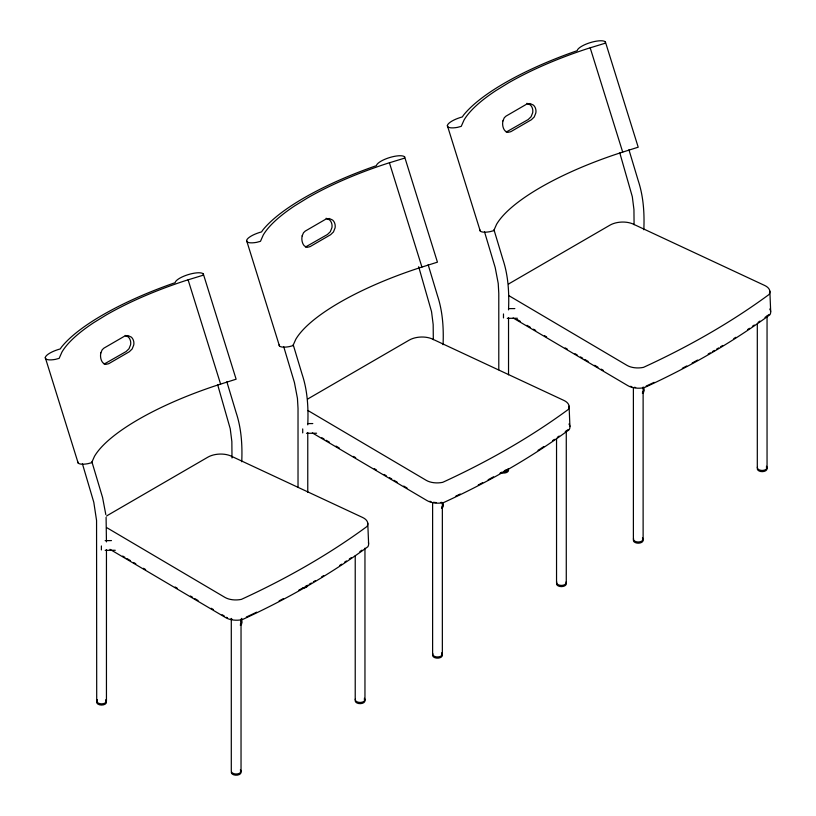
<?xml version="1.0" encoding="UTF-8"?>
<svg xmlns="http://www.w3.org/2000/svg" width="816" height="816" viewBox="0 0 816 816"><rect width="100%" height="100%" fill="white"/><g stroke="black" fill="none" stroke-linecap="round" stroke-linejoin="round"><path stroke-width="1.22" d="M101.388 549.933L101.388 545.955M302.705 432.888L302.705 428.91M503.482 317.924L503.482 313.946M77.806 461.917A14.984 4.447 -17.3 0 0 87.893 463.682L91.637 462.703L94.472 456.348A153.653 45.574 -17.3 0 1 218.351 384.826L236.12 379.205L203.327 273.962A14.902 4.417 -17.3 0 0 188.139 274.645A14.902 4.417 -17.3 0 0 175.114 282.713L173.369 283.285A157.723 46.777 -17.3 0 0 61.547 347.035L60.221 348.952A14.984 4.447 -17.3 0 0 45.492 356.949A14.984 4.447 -17.3 0 0 55.376 359.377L59.16 358.357L61.955 352.043A153.653 45.574 -17.3 0 1 93.728 322.667L106.141 315.027A153.653 45.574 -17.3 0 1 185.834 280.52L203.082 275.237L203.327 273.962M279.123 344.872A14.984 4.447 -17.3 0 0 289.211 346.637L292.954 345.658L295.79 339.303A153.653 45.574 -17.3 0 1 419.669 267.781L437.437 262.16L404.644 156.917A14.902 4.417 -17.3 0 0 389.456 157.61A14.902 4.417 -17.3 0 0 376.431 165.668L374.687 166.25A157.723 46.777 -17.3 0 0 262.864 230L261.538 231.907A14.984 4.447 -17.3 0 0 246.809 239.904A14.984 4.447 -17.3 0 0 256.693 242.332L260.477 241.312L263.272 234.998A153.653 45.574 -17.3 0 1 295.045 205.632L307.459 197.982A153.653 45.574 -17.3 0 1 387.151 163.475L404.399 158.192L404.644 156.917M359.866 551.626L361.896 550.168M565.243 431.664L568.283 429.471M765 317.434L769.049 314.507M646.139 386.09L654.146 382.347M246.34 617.029L253.205 613.816A725.608 400.574 -2.3 0 0 256.642 612.163M506.155 132.1L528.207 119.524L531.073 116.759L532.705 112.669A8.415 7.13 -77.7 0 0 530.288 104.897L526.881 103.306M305.388 247.075L327.44 234.488L330.307 231.724L331.939 227.633A8.415 7.13 -77.7 0 0 329.521 219.861L326.104 218.27M104.071 364.109L126.123 351.533L128.989 348.769L130.621 344.668A8.415 7.13 -77.7 0 0 128.204 336.906L125.134 335.417M642.641 387.386L643.844 387.161M240.557 619.395L241.76 619.171M508.49 308.621L514.845 308.591M507.256 318.332L517.375 318.271M307.724 423.596L312.803 423.565M306.49 433.296L316.598 433.235M105.142 540.641L111.486 540.6M105.172 550.331L115.28 550.28M517.14 319.515L520.414 321.453M526.963 325.319L530.247 327.257M533.521 329.195L535.704 330.48M544.445 335.641L546.628 336.926M565.202 347.881L567.385 349.177M575.035 353.685L577.218 354.98M580.492 356.908L582.685 358.204M584.868 359.489L588.142 361.427M594.701 365.293L597.975 367.231M601.249 369.158L603.432 370.454M513.131 317.965L627.851 385.662A15.565 8.599 -2.3 0 0 644.303 387.641A726.577 401.115 -2.3 0 0 769.937 314.731A15.565 8.599 -2.3 0 0 769.733 309.04M321.83 437.713L324.013 438.998M326.196 440.283L329.48 442.221M336.029 446.087L339.303 448.025M353.512 456.409L355.694 457.694M374.269 468.649L376.451 469.945M384.101 474.453L386.284 475.748M389.558 477.676L391.741 478.972M393.924 480.257L397.208 482.195M403.757 486.061L407.041 487.999M312.365 432.929L427.084 500.626A15.565 8.599 -2.3 0 0 443.527 502.605A726.577 401.115 -2.3 0 0 569.17 429.695A15.565 8.599 -2.3 0 0 568.966 424.004M122.696 556.043L124.879 557.328M127.072 558.613L130.346 560.551M133.62 562.489L135.803 563.774M143.453 568.293L145.636 569.578M175.134 586.979L177.317 588.275M190.424 596.006L192.607 597.302M194.8 598.587L198.074 600.525M211.181 608.257L213.364 609.552M222.105 614.703L224.288 615.998M109.956 549.321L225.767 617.671A15.565 8.599 -2.3 0 0 242.209 619.65A726.577 401.115 -2.3 0 0 367.853 546.74A15.565 8.599 -2.3 0 0 368.424 542.63M605.411 41.953L605.166 43.228L587.928 48.511A153.653 45.574 -17.3 0 0 508.235 83.018L495.812 90.668A153.653 45.574 -17.3 0 0 464.039 120.034L461.244 126.347L457.46 127.367A14.984 4.447 -17.3 0 1 447.576 124.94A14.984 4.447 -17.3 0 1 462.305 116.943L463.631 115.036A157.723 46.777 -17.3 0 1 575.453 51.286L577.198 50.704A14.902 4.417 -17.3 0 1 590.223 42.636A14.902 4.417 -17.3 0 1 605.411 41.953L638.204 147.196L620.435 152.816A153.653 45.574 -17.3 0 0 496.556 224.339L493.762 230.653L489.977 231.673A14.984 4.447 -17.3 0 1 479.89 229.908M590.182 47.818L622.7 152.123M447.372 125.603L480.236 231.02M389.416 162.782L421.933 267.087M246.605 240.567L279.46 345.984M188.098 279.827L220.616 384.132M45.288 357.612L78.142 463.019M628.942 149.777L638.183 180.52C643.457 196.35 644.548 213.18 643.824 229.745M619.803 152.929L632.318 196.717L633.94 209.579L634.083 224.696M493.996 229.826L502.891 259.396C508.327 275.624 509.255 292.903 508.531 309.886M484.51 231.795L495.21 267.597L498.219 283.387L498.79 293.383L498.79 369.76M428.165 264.741L437.417 295.484C442.69 311.314 443.782 328.144 443.057 344.709M418.679 266.71L431.552 311.681L433.174 324.544L433.316 339.66M293.23 344.791L302.124 374.36C307.561 390.589 308.489 407.867 307.765 424.85M283.744 346.759L294.443 382.561L297.442 398.351L298.024 408.347L298.024 487.274M226.848 381.786L236.099 412.529C241.373 428.359 242.464 445.179 241.74 461.754M217.719 384.928L230.234 428.726L231.856 441.589L231.999 457.98M91.912 461.836L102.581 497.536L105.815 514.6M82.426 463.804L93.799 502.289L96.563 520.455L96.706 701.056M106.09 517.344L106.447 541.895M769.855 291.159L770.681 311.437M569.089 406.123L569.915 426.401M367.771 523.168L368.597 543.446M767.05 316.139L767.05 467.639M757.309 323.779L757.309 467.639M643.824 387.641L643.824 390.181M643.12 387.692L643.12 539.192M633.389 387.692L633.389 539.192M566.273 431.103L566.273 582.604M556.543 438.743L556.543 582.604M508.531 317.526L508.531 374.83M443.057 502.605L443.057 505.145M442.354 502.656L442.354 654.157M432.613 502.656L432.613 654.157M364.956 548.148L364.956 699.649M355.225 555.788L355.225 699.649M307.765 432.49L307.765 492.344M241.74 618.365L241.74 622.19M241.036 619.691L241.036 771.202M231.295 618.426L231.295 771.202A4.865 2.815 0 0 0 237.425 773.915A4.865 2.815 0 0 0 240.383 769.794M106.447 549.535L106.447 701.056M241.087 621.976A4.865 2.815 0 0 1 240.312 625.372M105.794 700.842A4.865 2.815 0 0 1 101.572 705.065A4.865 2.815 0 0 1 97.359 700.842M240.383 770.987A4.865 2.815 0 0 1 237.425 775.108A4.865 2.815 0 0 1 231.295 772.385M364.313 698.241A4.865 2.815 0 0 1 360.723 702.433A4.865 2.815 0 0 1 355.388 698.924M364.313 699.434A4.865 2.815 0 0 1 360.723 703.627A4.865 2.815 0 0 1 355.388 700.118M241.087 620.782A4.865 2.815 0 0 1 240.312 624.179M105.794 699.649A4.865 2.815 0 0 1 101.572 703.871A4.865 2.815 0 0 1 97.359 699.649M106.57 527.513A17.034 9.404 -2.3 0 0 108.038 528.401L224.941 597.394A15.565 8.599 -2.3 0 0 241.393 599.372A726.577 401.115 -2.3 0 0 367.027 526.463A15.565 8.599 -2.3 0 0 362.63 517.487L231.958 456.491A17.034 9.404 -2.3 0 0 207.876 457.164L108.049 515.09A17.034 9.404 -2.3 0 0 106.58 516.059M232.244 619.303A14.606 8.058 -2.3 0 1 230.948 619.038M227.48 617.814A14.606 8.058 -2.3 0 1 226.481 617.284M351.237 557.695A725.608 400.574 -2.3 0 1 349.33 559.001M346.443 560.949A725.608 400.574 -2.3 0 1 344.515 562.244M341.598 564.182A725.608 400.574 -2.3 0 1 339.64 565.468M323.677 575.606A725.608 400.574 -2.3 0 1 321.637 576.851M315.476 580.574A725.608 400.574 -2.3 0 1 313.405 581.798M311.335 583.022A725.608 400.574 -2.3 0 1 309.244 584.246M305.041 586.673A725.608 400.574 -2.3 0 0 307.142 585.46A4.865 2.815 0 0 1 306.337 586.01M302.93 587.877A725.608 400.574 -2.3 0 1 298.676 590.284M283.529 598.546A725.608 400.574 -2.3 0 1 279.133 600.862M643.661 390.65A4.865 2.815 0 0 1 642.396 393.363M642.467 537.785A4.865 2.815 0 0 1 638.887 541.977A4.865 2.815 0 0 1 633.553 538.458M642.467 538.978A4.865 2.815 0 0 1 638.887 543.17A4.865 2.815 0 0 1 633.553 539.651M766.397 466.242A4.865 2.815 0 0 1 762.817 470.434A4.865 2.815 0 0 1 757.472 466.915M766.397 467.425A4.865 2.815 0 0 1 762.817 471.617A4.865 2.815 0 0 1 757.472 468.109M643.661 389.456A4.865 2.815 0 0 1 642.396 392.17M507.878 468.843A4.865 2.815 0 0 1 507.103 472.229A4.865 2.815 0 0 1 501.228 472.678M508.531 469.057A4.865 2.815 0 0 1 503.656 471.862M508.654 295.514A17.034 9.404 -2.3 0 0 510.122 296.392L627.025 365.384A15.565 8.599 -2.3 0 0 643.477 367.363A726.577 401.115 -2.3 0 0 769.111 294.454A15.565 8.599 -2.3 0 0 764.714 285.488L634.042 224.482A17.034 9.404 -2.3 0 0 609.96 225.155L510.133 283.081A17.034 9.404 -2.3 0 0 508.664 284.05M635.674 387.498A14.606 8.058 -2.3 0 1 634.328 387.304M631.808 386.692A14.606 8.058 -2.3 0 1 630.646 386.284M759.931 321.086A725.608 400.574 -2.3 0 1 758.054 322.402M754.27 325.033A725.608 400.574 -2.3 0 1 752.362 326.339M749.496 328.297A725.608 400.574 -2.3 0 1 747.568 329.593M735.808 337.294A725.608 400.574 -2.3 0 1 733.819 338.569M722.701 345.464A725.608 400.574 -2.3 0 1 720.661 346.708M718.6 347.942A725.608 400.574 -2.3 0 1 716.53 349.177M714.459 350.411A725.608 400.574 -2.3 0 1 712.378 351.625M710.277 352.849A725.608 400.574 -2.3 0 1 708.176 354.062M697.547 360.07A725.608 400.574 -2.3 0 1 692.152 363.028M686.715 365.956A725.608 400.574 -2.3 0 1 682.319 368.281M442.884 505.614A4.865 2.815 0 0 1 441.629 508.327M441.701 652.749A4.865 2.815 0 0 1 438.121 656.941A4.865 2.815 0 0 1 432.786 653.432M441.701 653.942A4.865 2.815 0 0 1 438.121 658.135A4.865 2.815 0 0 1 432.786 654.626M566.11 581.879A4.865 2.815 0 0 1 561.408 585.419A4.865 2.815 0 0 1 556.706 581.879M566.11 583.073A4.865 2.815 0 0 1 561.408 586.612A4.865 2.815 0 0 1 556.706 583.073M442.884 504.421A4.865 2.815 0 0 1 441.629 507.134M307.765 585.215A4.865 2.815 0 0 1 302.889 588.02M307.887 410.479A17.034 9.404 -2.3 0 0 309.356 411.356L426.258 480.349A15.565 8.599 -2.3 0 0 442.711 482.327A726.577 401.115 -2.3 0 0 568.344 409.418A15.565 8.599 -2.3 0 0 563.948 400.452L433.276 339.446A17.034 9.404 -2.3 0 0 409.193 340.119L309.366 398.045A17.034 9.404 -2.3 0 0 307.897 399.014M441.874 502.35A14.606 8.058 -2.3 0 1 440.487 502.523M436.274 502.595A14.606 8.058 -2.3 0 1 433.561 502.268M431.042 501.656A14.606 8.058 -2.3 0 1 429.879 501.248M559.164 436.05A725.608 400.574 -2.3 0 1 557.287 437.366M554.452 439.345A725.608 400.574 -2.3 0 1 552.554 440.65M543.884 446.495A725.608 400.574 -2.3 0 1 540.957 448.433M539.978 449.075A725.608 400.574 -2.3 0 1 538.009 450.35M506.359 469.639A725.608 400.574 -2.3 0 1 504.247 470.842M502.126 472.046A725.608 400.574 -2.3 0 1 499.994 473.239M493.547 476.809A725.608 400.574 -2.3 0 1 488.131 479.747M482.654 482.664A725.608 400.574 -2.3 0 1 478.237 484.969M460.244 494.017A725.608 400.574 -2.3 0 1 455.675 496.22M100.837 352.92L100.541 355.093A8.405 5.406 87.8 0 0 102.969 362.865L105.682 364.405L108.742 363.691L129.295 351.757L132.151 348.993L133.773 344.893A8.405 7.16 -76.9 0 0 131.345 337.13L127.959 335.539L124.46 336.223L103.897 348.157L102.184 349.789L100.837 352.92M302.155 235.885L301.859 238.058A8.405 5.406 87.8 0 0 304.286 245.82L307 247.37L310.06 246.646L330.613 234.712L333.469 231.948L335.09 227.858A8.405 7.16 -76.9 0 0 332.663 220.085L329.276 218.494L325.778 219.178L305.215 231.112L303.501 232.754L302.155 235.885M502.921 120.921L502.636 123.094A8.405 5.406 87.8 0 0 505.053 130.856L507.776 132.396L510.826 131.682L531.379 119.748L534.235 116.984L535.857 112.883A8.405 7.16 -76.9 0 0 533.429 105.121L530.043 103.53L526.544 104.213L505.981 116.147L504.268 117.779L502.921 120.921"/></g></svg>
